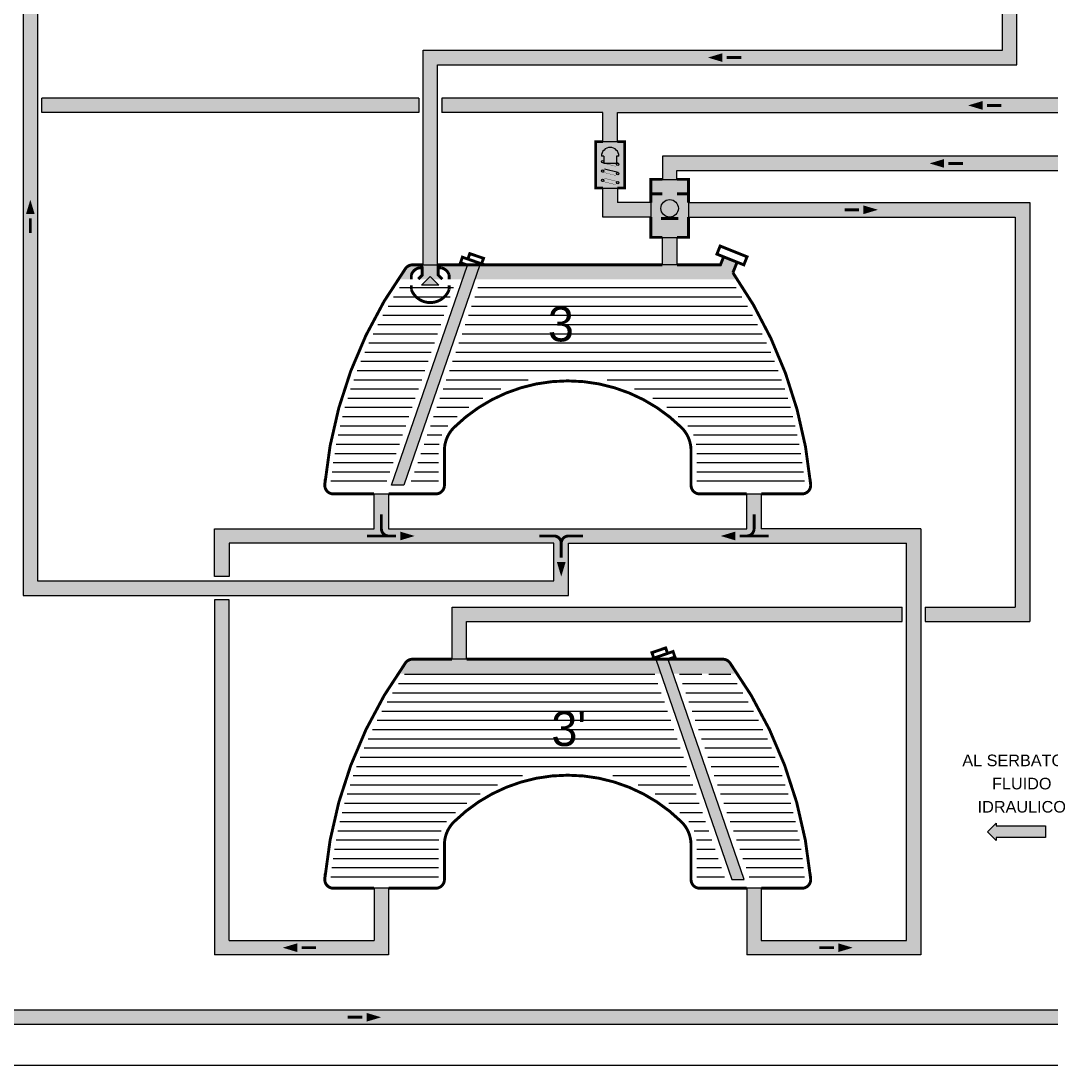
# Model space of a CAD drawing. Header units: millimetres. Extents: x 0 to 1060, y 0 to 730.
# Drawn here: x 326.2 to 681.3, y 0 to 360.2 of the extents above; entities that cross this region are included whole.
import ezdxf
from ezdxf.enums import TextEntityAlignment as Align

# ---------------------------------------------------------------- set-up
doc = ezdxf.new("R2010")
doc.units = ezdxf.units.MM
doc.layers.add('ALIMENTAZIONE COMBUSTIBILE', color=1, linetype='Continuous')
doc.layers.add('ARIA PRESSURIZZATA', color=4, linetype='Continuous')
doc.styles.add('BOLT', font='FRADMCN.TTF', dxfattribs={"height": 4})
doc.styles.add('testo', font='ARIAL.TTF', dxfattribs={"height": 4})

# ---------------------------------------------------------------- blocks, each defined once
blk = doc.blocks.new('VALVOLA A GALLEGGIANTE')
blk.add_hatch(color=256).paths.add_polyline_path([(-0.25, -6), (5.75, -6), (2.75, -3)])
for p, q in [((-0.25, -6), (2.75, -3)), ((2.75, -3), (5.75, -6)), ((-0.25, -6), (5.75, -6))]:
    blk.add_line(p, q)
at = {"const_width": 1}
for points in [[(-1.41, -3.91), (0, -2.5), (0, 0), (-1, 0, 0.259924), (-3.75, -2.4), (-3.75, -4)], [(6.91, -3.91), (5.5, -2.5), (5.5, 0), (6.5, 0, -0.259924), (9.25, -2.4), (9.25, -4)], [(-3.75, -6), (-3.75, -7.6, 0.677219), (9.25, -7.6), (9.25, -6)]]:
    blk.add_lwpolyline(points, format="xyb", dxfattribs=at)
blk = doc.blocks.new('3')
blk.add_hatch(color=256).paths.add_polyline_path([(15.27, 0), (19.5, 0), (-6.69, -76), (-10.93, -76)])
at = {"layer": 'ALIMENTAZIONE COMBUSTIBILE'}
blk.add_hatch(color=256, dxfattribs=at).paths.add_polyline_path([(2.45, -4), (1.45, -5), (-1.8, -5), (-0.3, -3.5), (-0.3, -1), (-0.32, 0), (4.68, 0), (5.2, -1), (5.2, -3.5), (6.61, -4.91), (6.7, -5), (3.45, -5)])
h = blk.add_hatch(dxfattribs=at)
h.set_pattern_fill('ANSI31', color=256, angle=315, style=0)
h.set_pattern_definition([(0, (33.273, 182.4175), (1e-15, 3.175), [])])
h.paths.add_polyline_path([(90.43, -54.64, -0.200753), (94.34, -64), (94.34, -76, 0.414214), (95.34, -77), (123.92, -77), (130.59, -77, 0.441534), (131.58, -75.91, 0.128017), (105.94, -5), (19.89, -5), (-4.92, -77), (4.34, -77, 0.414214), (5.34, -76), (5.34, -64, -0.200753), (9.25, -54.64, -0.410072)])
h.paths.add_polyline_path([(11.43, -5), (3.45, -5), (5.45, -7), (-0.55, -7), (1.45, -5), (-6.26, -5, 0.128017), (-31.9, -75.91, 0.441534), (-30.91, -77), (-16.89, -77), (-13.39, -77)])
at = {"layer": 'ARIA PRESSURIZZATA'}
h = blk.add_hatch(color=256, dxfattribs=at)
h.paths.add_polyline_path([(-1.3, -1), (-0.3, -1), (-0.32, 0), (-3.63, 0, 0.24155), (-6.07, -1.25, 0.00753), (-8.68, -5), (-4.05, -5), (-4.05, -3.4, -0.259924)])
h.paths.add_polyline_path([(15.27, 0), (4.68, 0), (5.2, -1), (6.2, -1, -0.259924), (8.95, -3.4), (8.95, -5), (13.54, -5)])
h = blk.add_hatch(color=256, dxfattribs=at)
h.paths.add_polyline_path([(108.36, -5, 0.004605), (106.77, -2.7), (107.85, 0), (19.5, 0), (17.78, -5)])
h.paths.add_polyline_path([(107.85, 0), (108.22, 0.93), (103.58, 2.79), (102.47, 0)])
for p, q in [((19.5, 0), (-6.69, -76)), ((-0.32, 0), (-0.3, -1)), ((4.68, 0), (5.2, -1)), ((-10.93, -76), (15.25, -0.05)), ((-6.69, -76), (-10.93, -76))]:
    blk.add_line(p, q)
at = {"const_width": 1}
for points in [[(15.43, 2), (16.08, 3.89), (20.81, 2.26), (20.16, 0.37)], [(101.26, 3.71), (110.54, 0.01), (111.66, 2.8), (102.37, 6.5)]]:
    blk.add_lwpolyline(points, close=True, dxfattribs=at)
for points in [[(0, 0), (-3.63, 0, 0.24155), (-6.07, -1.25, 0.13338), (-33.89, -75.72, 0.122041)], [(133.57, -75.72, 0.130404), (106.77, -2.7), (108.22, 0.93)], [(-11.89, -79), (4.34, -79, 0.414214), (7.34, -76), (7.34, -64, -0.200753), (10.66, -56.07, -0.410072), (89.02, -56.07, -0.200753), (92.34, -64), (92.34, -76, 0.414214), (95.34, -79), (111.57, -79)], [(-33.72, -74, 0.002854), (-33.89, -75.72, 0.441534), (-30.91, -79), (-16.89, -79)], [(116.57, -79), (130.59, -79, 0.441534), (133.57, -75.72, 0.002854), (133.4, -74, 0.002854)]]:
    blk.add_lwpolyline(points, format="xyb", dxfattribs=at)
for points in [[(82.47, 0), (5, 0)], [(15.1, 0), (12.89, 0.76), (13.54, 2.65), (21.23, 0)], [(103.58, 2.79), (102.47, 0), (87.47, 0)]]:
    blk.add_lwpolyline(points, dxfattribs=at)
at = {"xscale": -1}
blk.add_blockref('VALVOLA A GALLEGGIANTE', (5.2, -1), dxfattribs=at)
blk = doc.blocks.new("3'")
blk.add_hatch(color=256).paths.add_polyline_path([(74.41, 0), (70.18, 0), (96.37, -76), (100.61, -76)])
at = {"layer": 'ALIMENTAZIONE COMBUSTIBILE'}
h = blk.add_hatch(dxfattribs=at)
h.set_pattern_fill('ANSI31', color=256, angle=315, style=0)
h.set_pattern_definition([(180, (56.407, 182.4175), (-1e-15, 3.175), [])])
h.paths.add_polyline_path([(-0.75, -54.64, 0.200753), (-4.66, -64), (-4.66, -76, -0.414214), (-5.66, -77), (-34.24, -77), (-40.91, -77, -0.441534), (-41.9, -75.91, -0.128017), (-16.26, -5), (69.79, -5), (94.6, -77), (85.34, -77, -0.414214), (84.34, -76), (84.34, -64, 0.200753), (80.43, -54.64, 0.410072)])
h.paths.add_polyline_path([(78.25, -5), (86.23, -5), (84.23, -7), (90.23, -7), (88.23, -5), (95.94, -5, -0.128017), (121.58, -75.91, -0.441534), (120.59, -77), (106.57, -77), (103.07, -77)])
at = {"layer": 'ARIA PRESSURIZZATA'}
h = blk.add_hatch(color=256, dxfattribs=at)
h.paths.add_polyline_path([(70.18, 0), (-13.63, 0, 0.24155), (-16.07, -1.25, 0.00753), (-18.68, -5), (71.9, -5)])
h.paths.add_polyline_path([(95.75, -1.25, 0.24155), (93.31, 0), (74.41, 0), (76.14, -5), (98.36, -5, 0.00753)])
for p, q in [((70.18, 0), (96.37, -76)), ((100.61, -76), (74.43, -0.05)), ((96.37, -76), (100.61, -76))]:
    blk.add_line(p, q)
at = {"const_width": 1}
blk.add_lwpolyline([(74.25, 2), (73.6, 3.89), (68.87, 2.26), (69.52, 0.37)], close=True, dxfattribs=at)
for points in [[(0, 0), (-13.63, 0, 0.24155), (-16.07, -1.25, 0.13338), (-43.89, -75.72, 0.122041)], [(89.68, 0), (93.31, 0, -0.24155), (95.75, -1.25, -0.13338), (123.57, -75.72, -0.122041)], [(-21.89, -79), (-5.66, -79, 0.414214), (-2.66, -76), (-2.66, -64, -0.200753), (0.66, -56.07, -0.410072), (79.02, -56.07, -0.200753), (82.34, -64), (82.34, -76, 0.414214), (85.34, -79), (101.57, -79)], [(-43.72, -74, 0.002854), (-43.89, -75.72, 0.441534), (-40.91, -79), (-26.89, -79)], [(106.57, -79), (120.59, -79, 0.441534), (123.57, -75.72, 0.002854), (123.4, -74, 0.002854)]]:
    blk.add_lwpolyline(points, format="xyb", dxfattribs=at)
for points in [[(89.68, 0), (5, 0)], [(74.58, 0), (76.79, 0.76), (76.14, 2.65), (68.45, 0)]]:
    blk.add_lwpolyline(points, dxfattribs=at)
blk = doc.blocks.new('VALVOLA PER VOLO ROVESCIO')
blk.add_hatch(color=256).paths.add_polyline_path([(7, 0, 1), (13, 0, 1)])
at = {"const_width": 1}
for points in [[(0, 2.5), (0, 6.5), (8, 6.5)], [(5, 2.5), (5, 6.46)], [(13, 6.5), (20, 6.5), (20, 2.5)], [(13.5, 3), (13.5, -3)], [(0, -2.5), (0, -6.5), (8, -6.5)], [(5, -2.5), (5, -6.46)], [(13, -6.5), (20, -6.5), (20, -2.5)]]:
    blk.add_lwpolyline(points, dxfattribs=at)
blk.add_circle((10, 0), 3)
blk = doc.blocks.new('VALVOLA DI NON RITORNO')
h = blk.add_hatch(color=256)
h.paths.add_polyline_path([(7.5, 2.2), (5, 2.2), (5, 3, 1), (5, -3), (5, -2.2), (7.46, -2.2), (7.5, -2.03)])
h.paths.add_polyline_path([(7.44, 2.6, 1), (8.24, 2.6, 1)])
h.paths.add_polyline_path([(7.34, -2.6, 1), (6.54, -2.6, 1)], flags=17)
h.paths.add_polyline_path([(10.52, -2.6, 1), (9.72, -2.6, 1)])
h.paths.add_polyline_path([(10.62, 2.6, 1), (11.42, 2.6, 1)])
h.paths.add_polyline_path([(13.79, 2.6, 1), (14.59, 2.6, 1)])
h.paths.add_polyline_path([(13.69, -2.6, 1), (12.89, -2.6, 1)])
for p, q in [((5, 3), (5, 2.2)), ((5, 2.2), (7.5, 2.2)), ((7.46, 2.7), (7.33, 2.2)), ((7.5, 2.2), (7.5, -2.2)), ((10.63, 2.7), (9.44, -2)), ((5, -2.2), (7.5, -2.2)), ((5, -2.2), (5, -3))]:
    blk.add_line(p, q)
for points, const_width in [([(0, 2.5), (0, 5), (16, 5), (16, 2.5)], 1), ([(7.46, 2.7), (7.33, 2.2)], 0.1), ([(7.33, -2.7), (8.52, 2)], 0.1), ([(10.63, 2.7), (9.44, -2)], 0.1), ([(10.5, -2.7), (11.69, 2)], 0.1), ([(13.8, 2.7), (12.62, -2)], 0.1), ([(13.68, -2.7), (14.87, 2)], 0.1), ([(0, -2.5), (0, -5), (16, -5), (16, -2.5)], 1)]:
    blk.add_lwpolyline(points, dxfattribs=dict(const_width=const_width))
for centre in [(7.84, 2.6), (11.02, 2.6), (14.19, 2.6), (6.94, -2.6), (10.12, -2.6), (13.29, -2.6)]:
    blk.add_circle(centre, 0.4)
blk.add_arc((5, 0), 3, 90, 270)

msp = doc.modelspace()

# ---------------------------------------------------------------- hatches: boundary and pattern name
at = {"layer": 'ALIMENTAZIONE COMBUSTIBILE'}
for points in [[(664.57, 350), (464.89, 350), (464.89, 276), (469.89, 276), (469.89, 345), (669.57, 345), (669.57, 633), (679.57, 633), (679.57, 638), (654.57, 638), (654.57, 633), (664.57, 633), (664.57, 499), (630.89, 499), (630.89, 494), (664.57, 494)], [(453, 185), (453, 197), (448, 197), (448, 185), (393, 185), (393, 168.5), (398, 168.5), (398, 180), (510, 180), (510, 167), (332, 167), (332, 417), (235, 417), (235, 412), (327, 412), (327, 162), (515, 162), (515, 180), (631.46, 180), (631.46, 43), (581.46, 43), (581.46, 61), (576.46, 61), (576.46, 38), (636.46, 38), (636.46, 185), (581.46, 185), (581.46, 197), (576.46, 197), (576.46, 185)], [(398, 160.5), (393, 160.5), (393, 38), (453, 38), (453, 61), (448, 61), (448, 43), (398, 43)]]:
    msp.add_hatch(color=256, dxfattribs=at).paths.add_polyline_path(points)
at = {"layer": 'ARIA PRESSURIZZATA'}
for points in [[(463.39, 328.5), (463.39, 333.5), (333.5, 333.5), (333.5, 328.5)], [(471.07, 333.5), (471.07, 328.5), (526.8, 328.5), (526.8, 318.5), (531.86, 318.5), (531.86, 328.5), (786.57, 328.5), (786.57, 247.5), (791.57, 247.5), (791.57, 328.5), (800.57, 328.5), (800.57, 333.5)], [(744.57, 308.5), (754.57, 308.5), (754.57, 313.5), (547.36, 313.5), (547.36, 305.5), (552.36, 305.5), (552.36, 308.5), (739.57, 308.5), (739.57, 223.5), (744.57, 223.5)], [(531.86, 297.5), (531.86, 302.5), (526.86, 302.5), (526.86, 292.5), (543.36, 292.5), (543.36, 297.5)], [(668.96, 158), (637.96, 158), (637.96, 153), (673.96, 153), (673.96, 297.5), (556.36, 297.5), (556.36, 292.5), (668.96, 292.5)], [(552.36, 285.5), (547.36, 285.5), (547.36, 276), (552.36, 276)], [(629.96, 158), (474.89, 158), (474.89, 140), (479.89, 140), (479.89, 153), (629.96, 153)], [(679.46, 82.5), (662.46, 82.5), (662.46, 83.5), (659.46, 80.5), (662.46, 77.5), (662.46, 78.5), (679.46, 78.5)]]:
    msp.add_hatch(color=256, dxfattribs=at).paths.add_polyline_path(points)
h = msp.add_hatch(color=256, dxfattribs=at)
h.paths.add_polyline_path([(534.36, 318.5), (531.86, 318.5), (526.86, 318.5), (524.36, 318.5), (524.36, 302.5), (526.86, 302.5), (531.86, 302.5), (534.36, 302.5)])
h.paths.add_polyline_path([(526.36, 308.38, -1), (527.16, 308.38, -1)], flags=16)
h.paths.add_polyline_path([(532.36, 304.31, -1), (531.56, 304.31, -1)], flags=16)
h.paths.add_polyline_path([(527.16, 305.21, -1), (526.36, 305.21, -1)], flags=16)
h.paths.add_polyline_path([(532.36, 307.48, -1), (531.56, 307.48, -1)], flags=16)
h.paths.add_polyline_path([(531.56, 310.66, 1), (532.36, 310.66, 1)], flags=16)
h.paths.add_polyline_path([(527.16, 311), (527.16, 311.04), (526.66, 311.17, -0.343453), (526.36, 311.56, -1), (527.16, 311.56), (527.16, 313.5), (526.36, 313.5, -1), (532.36, 313.5), (531.56, 313.5), (531.56, 311)], flags=16)
h = msp.add_hatch(color=256, dxfattribs=at)
h.paths.add_polyline_path([(556.36, 292.5), (556.36, 298.5), (556.36, 305.5), (552.36, 305.5), (547.36, 305.5), (543.36, 305.5), (543.36, 298.5), (543.36, 292.5), (543.36, 285.5), (547.36, 285.5), (552.36, 285.5), (556.36, 285.5)])
h.paths.add_polyline_path([(546.86, 295.5, -1), (552.86, 295.5, -1)], flags=16)
h = msp.add_hatch(color=256, dxfattribs=at)
edge = h.paths.add_edge_path()
edge.add_line((731.46, 14), (731.46, 24))
edge.add_line((731.46, 24), (726.46, 24))
edge.add_line((726.46, 24), (726.46, 19))
edge.add_line((726.46, 19), (160.92, 19))
edge.add_line((160.92, 19), (160.92, 78.16))
edge.add_spline(control_points=[(160.92, 78.16), (160.8, 78.22), (160.65, 78.3), (160.11, 78.49), (159.64, 78.6), (158.64, 78.68), (158.11, 78.65), (157.25, 78.52), (156.9, 78.42), (156.52, 78.26), (156.42, 78.2), (156.34, 78.16)], knot_values=[3.843267, 3.843267, 3.843267, 3.843267, 4.081942, 4.081942, 4.55407, 4.55407, 5.026199, 5.026199, 5.408458, 5.408458, 5.581511, 5.581511, 5.581511, 5.581511], degree=3, periodic=0)
edge.add_line((156.34, 78.16), (156.34, 14))
edge.add_line((156.34, 14), (731.46, 14))

# ---------------------------------------------------------------- linework, layer by layer
msp.add_lwpolyline([(0, 0), (1060, 0), (1060, 730), (0, 730)], close=True)
for points in [[(568.07, 347.5, 3, 0, 0), (563.07, 347.5, 0, 0, 0)], [(657.71, 331, 3, 0, 0), (652.71, 331, 0, 0, 0)], [(644.46, 311, 3, 0, 0), (639.46, 311, 0, 0, 0)], [(329.5, 293.5, 3, 0, 0), (329.5, 298.5, 0, 0, 0)], [(616.66, 295, 3, 0, 0), (621.66, 295, 0, 0, 0)], [(457, 182.5, 3, 0, 0), (462, 182.5, 0, 0, 0)], [(572.46, 182.5, 3, 0, 0), (567.46, 182.5, 0, 0, 0)], [(512.5, 173.5, 3, 0, 0), (512.5, 168.5, 0, 0, 0)], [(421.5, 40.5, 3, 0, 0), (416.5, 40.5, 0, 0, 0)], [(607.98, 40.5, 3, 0, 0), (612.98, 40.5, 0, 0, 0)], [(445.42, 16.5, 3, 0, 0), (450.42, 16.5, 0, 0, 0)]]:
    msp.add_lwpolyline(points, format="xyseb")
at = {"const_width": 1}
for points in [[(574.57, 347.5), (569.57, 347.5)], [(664.21, 331), (659.21, 331)], [(650.96, 311), (645.96, 311)], [(610.16, 295), (615.16, 295)], [(329.5, 287), (329.5, 292)], [(450.5, 185), (450.5, 190)], [(578.96, 185), (578.96, 190)], [(450.5, 182.5), (445.5, 182.5)], [(450.5, 182.5), (455.5, 182.5)], [(510, 182.5), (505, 182.5)], [(512.5, 180), (512.5, 175)], [(515, 182.5), (520, 182.5)], [(578.96, 182.5), (573.96, 182.5)], [(578.96, 182.5), (583.96, 182.5)], [(428, 40.5), (423, 40.5)], [(601.48, 40.5), (606.48, 40.5)], [(438.92, 16.5), (443.92, 16.5)]]:
    msp.add_lwpolyline(points, dxfattribs=at)
for points in [[(453, 182.5, -0.414214), (450.5, 185)], [(576.46, 182.5, 0.414214), (578.96, 185)], [(512.5, 180, 0.414214), (510, 182.5)], [(512.5, 180, -0.414214), (515, 182.5)]]:
    msp.add_lwpolyline(points, format="xyb", dxfattribs=at)
at = {"layer": 'ALIMENTAZIONE COMBUSTIBILE'}
for p, q in [((669.57, 345), (669.57, 633)), ((664.57, 350), (664.57, 494)), ((332, 417), (332, 167)), ((327, 412), (327, 162)), ((464.89, 276), (464.89, 350)), ((464.89, 350), (664.57, 350)), ((469.89, 276), (469.89, 345)), ((469.89, 345), (669.57, 345)), ((464.89, 276), (469.89, 276)), ((448, 185), (448, 197)), ((448, 197), (453, 197)), ((453, 197), (453, 185)), ((576.46, 185), (576.46, 197)), ((576.46, 197), (581.46, 197)), ((581.46, 197), (581.46, 185)), ((393, 168.5), (393, 185)), ((393, 185), (448, 185)), ((453, 185), (576.46, 185)), ((636.46, 185), (581.46, 185)), ((636.46, 185), (636.46, 38)), ((510, 180), (398, 180)), ((398, 180), (398, 168.5)), ((510, 167), (510, 180)), ((515, 162), (515, 180)), ((515, 180), (631.46, 180)), ((631.46, 43), (631.46, 180)), ((332, 167), (510, 167)), ((398, 168.5), (393, 168.5)), ((327, 162), (515, 162)), ((398, 160.5), (393, 160.5)), ((393, 160.5), (393, 38)), ((398, 43), (398, 160.5)), ((453, 61), (448, 61)), ((448, 61), (448, 43)), ((453, 61), (453, 38)), ((581.46, 61), (576.46, 61)), ((576.46, 61), (576.46, 38)), ((581.46, 61), (581.46, 43)), ((398, 43), (448, 43)), ((581.46, 43), (631.46, 43)), ((453, 38), (393, 38)), ((636.46, 38), (576.46, 38))]:
    msp.add_line(p, q, dxfattribs=at)
at = {"layer": 'ARIA PRESSURIZZATA'}
for p, q in [((333.5, 328.5), (333.5, 333.5)), ((463.39, 333.5), (333.5, 333.5)), ((463.39, 333.5), (463.39, 328.5)), ((800.57, 333.5), (471.39, 333.5)), ((471.39, 333.5), (471.39, 328.5)), ((463.39, 328.5), (333.5, 328.5)), ((526.8, 328.5), (471.39, 328.5)), ((526.8, 318.5), (526.8, 328.5)), ((531.86, 318.5), (531.86, 328.5)), ((531.86, 328.5), (786.57, 328.5)), ((526.86, 318.5), (531.86, 318.5)), ((754.57, 313.5), (547.36, 313.5)), ((547.36, 313.5), (547.36, 305.5)), ((552.36, 305.5), (552.36, 308.5)), ((552.36, 308.5), (739.57, 308.5)), ((547.36, 305.5), (552.36, 305.5)), ((547.36, 305.5), (552.36, 305.5)), ((526.86, 292.5), (526.86, 302.5)), ((526.86, 302.5), (531.86, 302.5)), ((531.86, 302.5), (531.86, 297.5)), ((543.36, 297.5), (531.86, 297.5)), ((543.36, 297.5), (543.36, 292.5)), ((556.36, 297.5), (556.36, 292.5)), ((556.36, 297.5), (673.96, 297.5)), ((673.96, 297.5), (673.96, 153)), ((543.36, 292.5), (526.86, 292.5)), ((556.36, 292.5), (668.96, 292.5)), ((668.96, 292.5), (668.96, 158)), ((474.89, 140), (474.89, 158)), ((474.89, 158), (629.96, 158)), ((629.96, 153), (629.96, 158)), ((637.96, 158), (637.96, 153)), ((637.96, 158), (668.96, 158)), ((479.89, 153), (629.96, 153)), ((479.89, 140), (479.89, 153)), ((637.96, 153), (673.96, 153)), ((479.89, 140), (474.89, 140)), ((659.46, 80.5), (662.46, 83.5)), ((662.46, 83.5), (662.46, 82.5)), ((662.46, 77.5), (659.46, 80.5)), ((662.46, 82.5), (679.46, 82.5)), ((679.46, 82.5), (679.46, 78.5)), ((679.46, 78.5), (662.46, 78.5)), ((662.46, 78.5), (662.46, 77.5)), ((726.46, 19), (160.92, 19)), ((731.46, 14), (156.34, 14))]:
    msp.add_line(p, q, dxfattribs=at)
msp.add_lwpolyline([(547.36, 285.5), (552.36, 285.5), (552.36, 276), (547.36, 276)], close=True, dxfattribs=at)

# ---------------------------------------------------------------- block references
at = {"rotation": 270}
for name, p in [('VALVOLA DI NON RITORNO', (529.36, 318.5)), ('VALVOLA PER VOLO ROVESCIO', (549.86, 305.5))]:
    msp.add_blockref(name, p, dxfattribs=at)
for name, p in [('3', (464.89, 276)), ("3'", (474.89, 140))]:
    msp.add_blockref(name, p)

# ---------------------------------------------------------------- texts
at = {"style": 'BOLT'}
for s, p in [('3', (507.92, 249.61)), ("3'", (509.12, 110.06))]:
    msp.add_text(s, height=12, dxfattribs=at).set_placement(p)
at = {"style": 'testo'}
for s, p in [('AL SERBATOIO', (671.24, 105.1)), ('FLUIDO', (671.24, 97.1)), ('IDRAULICO', (671.24, 89.1))]:
    msp.add_text(s, height=4, dxfattribs=at).set_placement(p, align=Align.MIDDLE_CENTER)

doc.saveas('drawing.dxf')
